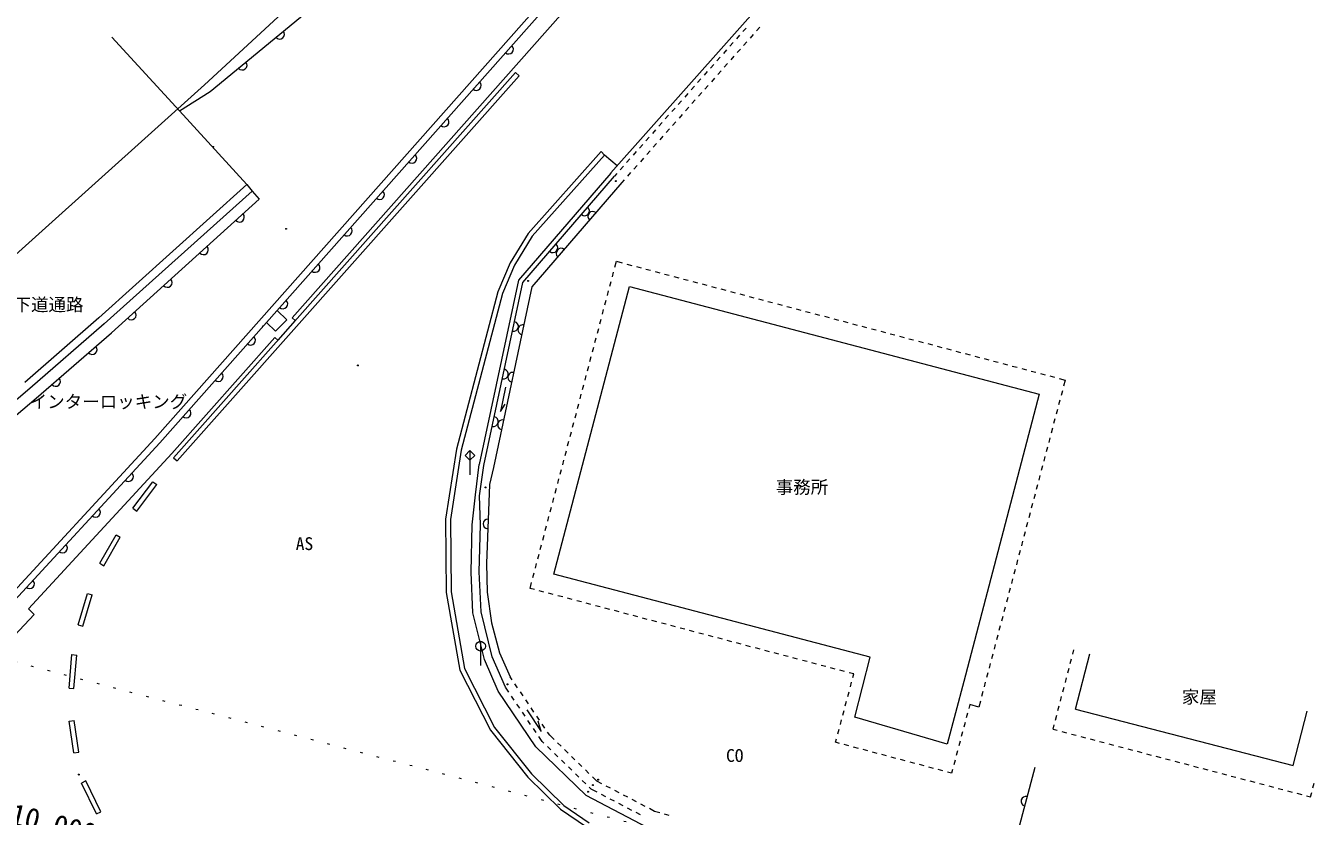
# Model space of a CAD drawing. Units: millimetres on the paper, with parts at other scales. Extents: x -4217 to 649, y -3995 to 278.
# Drawn here: x -61.1 to 71.5, y 26.9 to 108.2 of the extents above; entities that cross this region are included whole.
import ezdxf
from ezdxf.enums import TextEntityAlignment as Align

# ---------------------------------------------------------------- set-up
doc = ezdxf.new("R2010")
doc.units = ezdxf.units.MM
doc.linetypes.add('DOTTED', pattern=[1.75, 0.25, -1.5])
for name, color, linetype, lineweight in [('0-0_S-TTL', 4, 'Continuous', 18), ('0-1_S-BGD', 134, 'Continuous', 18), ('0-9_標高点', 134, 'Continuous', 18), ('0-A_S-BGD', 134, 'Continuous', 18), ('0-B_S-BGD', 134, 'Continuous', 18), ('0-C_S-BGD', 134, 'Continuous', 18), ('0-F_S-BGD', 134, 'Continuous', 18), ('1-1_S-BGD', 134, 'Continuous', 18)]:
    doc.layers.add(name, color=color, linetype=linetype, lineweight=lineweight)
doc.styles.add('ＭＳ ゴシック', font='')
doc.styles.get('ＭＳ ゴシック').set_extended_font_data('MS Gothic')

msp = doc.modelspace()

# ---------------------------------------------------------------- linework, layer by layer
at = {"layer": '0-1_S-BGD'}
for p, q in [((47.115, 147.041), (-0.861, 93.021)), ((6.044, 122.891), (-33.654, 78.125)), ((-52.181, 106.976), (-45.238, 99.402)), ((-45.864, 63.749), (-10.671, 103.349)), ((-45.49, 63.417), (-10.297, 103.017)), ((-10.671, 103.349), (-10.297, 103.017)), ((-45.238, 99.402), (-38.294, 91.829)), ((-35.202, 78.891), (-34.208, 77.936)), ((-36.671, 77.235), (-36.744, 77.3)), ((-33.654, 78.125), (-33.334, 77.839)), ((-45.864, 63.749), (-45.49, 63.417)), ((-50.021, 58.546), (-47.984, 61.279)), ((-49.62, 58.247), (-47.583, 60.98)), ((-47.984, 61.279), (-47.583, 60.98)), ((-50.021, 58.546), (-49.62, 58.247)), ((-53.438, 52.892), (-51.758, 55.816)), ((-51.758, 55.816), (-51.324, 55.566)), ((-53.004, 52.643), (-51.324, 55.566)), ((-53.438, 52.892), (-53.004, 52.643)), ((-55.644, 46.579), (-54.691, 49.779)), ((-55.165, 46.436), (-54.212, 49.636)), ((-54.691, 49.779), (-54.212, 49.636)), ((-60.783, 48.208), (-60.178, 47.636)), ((-55.644, 46.579), (-55.165, 46.436)), ((-56.604, 40.072), (-56.311, 43.502)), ((-56.311, 43.502), (-55.813, 43.46)), ((-56.106, 40.03), (-55.813, 43.46)), ((46.922, 37.896), (48.398, 43.588)), ((-56.604, 40.072), (-56.106, 40.03)), ((35.452, 40.726), (33.719, 34.292)), ((46.922, 37.896), (69.312, 32.092)), ((69.312, 32.092), (70.765, 37.699)), ((-56.574, 36.656), (-56.08, 36.729)), ((-56.094, 33.399), (-56.574, 36.656)), ((-55.6, 33.472), (-56.08, 36.729)), ((-56.094, 33.399), (-55.6, 33.472)), ((-54.869, 30.516), (-55.318, 30.296)), ((-53.322, 27.359), (-54.869, 30.516)), ((-53.771, 27.139), (-55.318, 30.296)), ((-53.771, 27.139), (-53.322, 27.359))]:
    msp.add_line(p, q, dxfattribs=at)
for points in [[(51.15, 179.598), (49.877, 176.195), (47.218, 172.837), (-47.765, 65.73), (-64.356, 47.78), (-82.685, 28.718)], [(-13.321, 129.826), (-32.881, 111.116), (-42.664, 102.076), (-64.864, 82.186), (-82.421, 67.532), (-100.808, 52.176), (-121.244, 36.389), (-142.761, 20.522), (-164.721, 5.166), (-192.408, -13.321), (-203.474, -20.804)], [(-0.203, 93.763), (-1.531, 94.836), (-1.868, 95.242), (-9.378, 86.812), (-11.231, 83.779), (-12.491, 80.809), (-16.751, 64.612), (-17.868, 57.446), (-17.801, 49.902), (-16.388, 41.909), (-13.258, 35.729), (-9.391, 30.922), (-6.028, 27.609), (-3.361, 25.806)], [(-1.531, 94.836), (-8.974, 86.513), (-10.785, 83.55), (-12.016, 80.647), (-16.261, 64.51), (-17.367, 57.409), (-17.301, 49.948), (-15.908, 42.069), (-12.835, 36.002), (-9.019, 31.258), (-5.709, 27.997), (-3.081, 26.22)], [(-0.866, 93.015), (-10.367, 81.995), (-14.407, 63.04)], [(-38.294, 91.829), (-53.53, 78.112), (-61.162, 71.476)], [(-38.294, 91.829), (-37.758, 91.159), (-37.041, 90.316)], [(-37.758, 91.159), (-53.001, 77.512), (-60.638, 70.872)], [(25.825, 43.252), (-6.718, 51.792), (1.041, 81.356), (43.211, 70.289), (35.452, 40.726)], [(-34.208, 77.936), (-35.351, 76.746), (-36.298, 77.656)], [(-33.334, 77.839), (-35.121, 75.846), (-35.43, 76.123)], [(-35.43, 76.123), (-46.035, 64.164), (-60.783, 48.208)], [(-60.638, 70.872), (-68.388, 64.272), (-74.958, 58.709), (-82.194, 67.216)], [(-11.703, 70.993), (-12.208, 68.507), (-11.719, 69.263)], [(-12.447, 39.759), (-13.86, 43.007), (-15.046, 47.795), (-15.238, 51.99), (-15.121, 56.856), (-14.804, 59.932), (-14.407, 63.04)], [(-14.288, 56.836), (-14.368, 59.842), (-13.918, 62.936)], [(-60.178, 47.636), (-62.218, 45.479), (-62.801, 46.031)], [(33.719, 34.292), (24.219, 37.089), (25.825, 43.252)], [(9.549, 23.793), (2.944, 25.681), (-3.395, 29.007), (-8.566, 34.037), (-12.447, 39.759)], [(-9.509, 37.835), (-8.032, 35.591), (-8.325, 36.664)]]:
    msp.add_lwpolyline(points, dxfattribs=at)
at = {"layer": '0-9_標高点'}
for centre, radius in [((-41.771, 95.702), 0.05), ((-41.771, 95.702), 0.0333), ((-0.361, 92.182), 0.05), ((-0.361, 92.182), 0.0333), ((-34.271, 87.279), 0.05), ((-34.271, 87.279), 0.0333), ((-9.381, 81.922), 0.05), ((-9.381, 81.922), 0.0333), ((-26.884, 73.232), 0.05), ((-26.884, 73.232), 0.0333), ((-13.754, 60.689), 0.05), ((-13.754, 60.689), 0.0333), ((-11.494, 40.449), 0.05), ((-11.494, 40.449), 0.0333), ((-55.594, 31.169), 0.05), ((-55.594, 31.169), 0.0333), ((-2.168, 30.649), 0.05), ((-2.168, 30.649), 0.0333), ((-3.208, 29.412), 0.05), ((-3.208, 29.412), 0.0333), ((-2.704, 30.089), 0.05), ((-2.704, 30.089), 0.0333)]:
    msp.add_circle(centre, radius, dxfattribs=at)
at = {"layer": '0-A_S-BGD'}
msp.add_line((-15.364, 64.479), (-15.364, 61.979), dxfattribs=at)
msp.add_lwpolyline([(-15.364, 63.479), (-15.864, 63.979), (-15.364, 64.479), (-14.864, 63.979)], close=True, dxfattribs=at)
at = {"layer": '0-B_S-BGD'}
msp.add_line((-14.268, 44.872), (-14.268, 42.372), dxfattribs=at)
msp.add_circle((-14.268, 44.372), 0.5, dxfattribs=at)
at = {"layer": '0-C_S-BGD', "linetype": 'DOTTED'}
msp.add_line((37.945, 16.555), (-83.522, 48.334), dxfattribs=at)
at = {"layer": '0-F_S-BGD'}
msp.add_line((42.762, 31.905), (40.902, 24.956), dxfattribs=at)
for points in [[(-82.204, 28.256), (-63.871, 47.322), (-47.271, 65.282), (47.729, 172.409), (50.469, 175.869), (51.809, 179.696)], [(-45.238, 99.402), (-42.084, 101.392), (-31.638, 110.006), (-11.518, 129.476)], [(-13.918, 62.936), (-9.904, 81.766), (-0.488, 92.689)], [(0.265, 92.03), (-8.98, 81.307), (-12.94, 62.727)], [(-59.981, 69.872), (-52.221, 76.579), (-37.041, 90.316)], [(-73.511, 58.572), (-67.798, 63.249), (-59.981, 69.872)], [(-12.94, 62.727), (-13.354, 61.009), (-13.671, 52.872), (-13.601, 49.936), (-13.124, 46.772), (-12.304, 43.689), (-11.228, 41.227)], [(-11.714, 40.162), (-13.068, 43.276), (-14.218, 47.916), (-14.404, 51.999), (-14.288, 56.836)]]:
    msp.add_lwpolyline(points, dxfattribs=at)
for centre, start, end in [((-34.932, 107.289), 219.50577, 39.50577), ((-11.382, 105.752), 228.43337, 48.43337), ((-38.79, 104.109), 219.50577, 39.50577), ((-14.699, 102.011), 228.43337, 48.43337), ((-18.017, 98.271), 228.43337, 48.43337), ((-21.334, 94.53), 228.43337, 48.43337), ((-24.652, 90.789), 228.43337, 48.43337), ((-39.07, 88.48), 222.14254, 42.14254), ((-3.564, 89.121), 229.23639, 49.23639), ((-2.725, 88.562), 49.23639, 229.23639), ((-27.969, 87.048), 228.43337, 48.43337), ((-42.777, 85.125), 222.14254, 42.14254), ((-6.828, 85.334), 229.23639, 49.23639), ((-5.99, 84.775), 49.23639, 229.23639), ((-31.287, 83.307), 228.43337, 48.43337), ((-46.485, 81.77), 222.14254, 42.14254), ((-34.604, 79.566), 228.43337, 48.43337), ((-50.192, 78.415), 222.14254, 42.14254), ((-10.869, 77.241), 257.96829, 77.96829), ((-9.917, 76.907), 77.96829, 257.96829), ((-37.922, 75.825), 228.43337, 48.43337), ((-54.209, 74.86), 220.83558, 40.83558), ((-57.992, 71.591), 220.83558, 40.83558), ((-41.239, 72.084), 228.43337, 48.43337), ((-11.911, 72.351), 257.96829, 77.96829), ((-10.96, 72.017), 77.96829, 257.96829), ((-44.556, 68.343), 228.43337, 48.43337), ((-12.953, 67.46), 257.96829, 77.96829), ((-12.002, 67.127), 77.96829, 257.96829), ((-50.48, 61.81), 227.25353, 47.25353), ((-53.874, 58.138), 227.25353, 47.25353), ((-13.513, 56.941), 87.77126, 267.77126), ((-57.268, 54.466), 227.25353, 47.25353), ((-60.662, 50.795), 227.25353, 47.25353), ((41.832, 28.43), 75.02018, 255.02018)]:
    msp.add_arc(centre, 0.5, start, end, dxfattribs=at)
at = {"layer": '1-1_S-BGD'}
for p, q in [((13.042, 107.923), (12.71, 107.549)), ((14.456, 108.009), (14.124, 107.635)), ((11.714, 106.427), (11.382, 106.054)), ((12.378, 107.175), (12.046, 106.801)), ((13.128, 106.514), (12.796, 106.14)), ((13.792, 107.262), (13.46, 106.888)), ((10.386, 104.932), (10.054, 104.558)), ((11.05, 105.68), (10.718, 105.306)), ((11.8, 105.018), (11.468, 104.645)), ((12.464, 105.766), (12.132, 105.392)), ((9.058, 103.437), (8.726, 103.063)), ((9.722, 104.184), (9.39, 103.81)), ((10.472, 103.523), (10.14, 103.149)), ((11.136, 104.271), (10.804, 103.897)), ((8.394, 102.689), (8.062, 102.315)), ((9.808, 102.775), (9.476, 102.402)), ((7.066, 101.194), (6.734, 100.82)), ((7.73, 101.941), (7.398, 101.567)), ((8.48, 101.28), (8.148, 100.906)), ((9.144, 102.028), (8.812, 101.654)), ((5.738, 99.698), (5.406, 99.324)), ((6.402, 100.446), (6.07, 100.072)), ((7.152, 99.785), (6.82, 99.411)), ((7.816, 100.532), (7.484, 100.158)), ((4.409, 98.203), (4.077, 97.829)), ((5.074, 98.95), (4.741, 98.577)), ((5.824, 98.289), (5.492, 97.915)), ((6.488, 99.037), (6.156, 98.663)), ((3.745, 97.455), (3.413, 97.081)), ((4.496, 96.794), (4.164, 96.42)), ((5.16, 97.542), (4.828, 97.168)), ((2.417, 95.96), (2.085, 95.586)), ((3.081, 96.707), (2.749, 96.334)), ((3.832, 96.046), (3.499, 95.672)), ((1.089, 94.464), (0.757, 94.09)), ((1.753, 95.212), (1.421, 94.838)), ((2.503, 94.551), (2.171, 94.177)), ((3.167, 95.298), (2.835, 94.925)), ((-0.239, 92.969), (-0.488, 92.689)), ((0.425, 93.717), (0.093, 93.343)), ((1.175, 93.055), (0.843, 92.682)), ((1.839, 93.803), (1.507, 93.429)), ((0.511, 92.308), (0.265, 92.03)), ((0.797, 83.651), (1.28, 83.524)), ((-0.709, 82.356), (-0.581, 82.839)), ((1.764, 83.396), (2.247, 83.268)), ((2.731, 83.14), (3.214, 83.012)), ((3.697, 82.885), (4.181, 82.757)), ((4.664, 82.629), (5.148, 82.501)), ((5.631, 82.374), (6.114, 82.246)), ((-1.22, 80.422), (-1.092, 80.906)), ((-0.964, 81.389), (-0.836, 81.872)), ((6.598, 82.118), (7.081, 81.99)), ((7.565, 81.862), (8.048, 81.735)), ((8.531, 81.607), (9.015, 81.479)), ((9.498, 81.351), (9.982, 81.223)), ((10.465, 81.096), (10.948, 80.968)), ((-1.475, 79.455), (-1.347, 79.939)), ((11.432, 80.84), (11.915, 80.712)), ((12.399, 80.585), (12.882, 80.457)), ((13.365, 80.329), (13.849, 80.201)), ((14.332, 80.073), (14.816, 79.946)), ((15.299, 79.818), (15.782, 79.69)), ((16.266, 79.562), (16.749, 79.434)), ((-1.731, 78.489), (-1.603, 78.972)), ((17.233, 79.307), (17.716, 79.179)), ((18.199, 79.051), (18.683, 78.923)), ((19.166, 78.795), (19.649, 78.668)), ((20.133, 78.54), (20.616, 78.412)), ((21.1, 78.284), (21.583, 78.157)), ((-2.242, 76.555), (-2.114, 77.038)), ((-1.986, 77.522), (-1.859, 78.005)), ((22.066, 78.029), (22.55, 77.901)), ((23.033, 77.773), (23.517, 77.645)), ((24, 77.518), (24.483, 77.39)), ((24.967, 77.262), (25.45, 77.134)), ((25.934, 77.006), (26.417, 76.879)), ((-2.498, 75.588), (-2.37, 76.072)), ((26.9, 76.751), (27.384, 76.623)), ((27.867, 76.495), (28.351, 76.368)), ((28.834, 76.24), (29.317, 76.112)), ((29.801, 75.984), (30.284, 75.856)), ((30.768, 75.729), (31.251, 75.601)), ((-2.753, 74.621), (-2.625, 75.105)), ((31.734, 75.473), (32.218, 75.345)), ((32.701, 75.217), (33.185, 75.09)), ((33.668, 74.962), (34.151, 74.834)), ((34.635, 74.706), (35.118, 74.579)), ((35.602, 74.451), (36.085, 74.323)), ((-3.264, 72.688), (-3.136, 73.171)), ((-3.009, 73.655), (-2.881, 74.138)), ((36.568, 74.195), (37.052, 74.067)), ((37.535, 73.94), (38.019, 73.812)), ((38.502, 73.684), (38.985, 73.556)), ((39.469, 73.428), (39.952, 73.301)), ((40.435, 73.173), (40.919, 73.045)), ((41.402, 72.917), (41.886, 72.79)), ((-3.52, 71.721), (-3.392, 72.204)), ((42.369, 72.662), (42.852, 72.534)), ((43.336, 72.406), (43.819, 72.278)), ((44.303, 72.151), (44.786, 72.023)), ((-4.031, 69.788), (-3.903, 70.271)), ((-3.775, 70.754), (-3.648, 71.238)), ((45.583, 70.636), (45.455, 70.152)), ((-4.287, 68.821), (-4.159, 69.304)), ((45.327, 69.669), (45.199, 69.186)), ((-4.542, 67.854), (-4.414, 68.337)), ((44.816, 67.735), (44.688, 67.252)), ((45.071, 68.702), (44.944, 68.219)), ((-5.053, 65.92), (-4.926, 66.404)), ((-4.798, 66.887), (-4.67, 67.371)), ((44.56, 66.769), (44.432, 66.285)), ((-5.309, 64.954), (-5.181, 65.437)), ((44.305, 65.802), (44.177, 65.319)), ((-5.564, 63.987), (-5.437, 64.47)), ((43.794, 63.868), (43.666, 63.385)), ((44.049, 64.835), (43.921, 64.352)), ((-6.076, 62.053), (-5.948, 62.537)), ((-5.82, 63.02), (-5.692, 63.503)), ((43.538, 62.902), (43.41, 62.418)), ((-6.331, 61.086), (-6.203, 61.57)), ((43.282, 61.935), (43.155, 61.451)), ((-6.587, 60.12), (-6.459, 60.603)), ((42.771, 60.001), (42.643, 59.518)), ((43.027, 60.968), (42.899, 60.485)), ((-7.098, 58.186), (-6.97, 58.669)), ((-6.842, 59.153), (-6.715, 59.636)), ((42.516, 59.034), (42.388, 58.551)), ((-7.353, 57.219), (-7.226, 57.703)), ((42.005, 57.101), (41.877, 56.617)), ((42.26, 58.068), (42.132, 57.584)), ((-7.865, 55.286), (-7.737, 55.769)), ((-7.609, 56.252), (-7.481, 56.736)), ((41.749, 56.134), (41.621, 55.651)), ((-8.12, 54.319), (-7.992, 54.802)), ((41.493, 55.167), (41.366, 54.684)), ((-8.376, 53.352), (-8.248, 53.835)), ((40.982, 53.234), (40.854, 52.75)), ((41.238, 54.2), (41.11, 53.717)), ((-8.887, 51.419), (-8.759, 51.902)), ((-8.631, 52.385), (-8.504, 52.869)), ((40.727, 52.267), (40.599, 51.783)), ((40.471, 51.3), (40.343, 50.817)), ((-7.751, 49.942), (-8.235, 50.07)), ((-6.784, 49.686), (-7.268, 49.814)), ((-5.818, 49.431), (-6.301, 49.559)), ((-4.851, 49.175), (-5.334, 49.303)), ((-3.884, 48.92), (-4.368, 49.047)), ((39.96, 49.366), (39.832, 48.883)), ((40.216, 50.333), (40.088, 49.85)), ((-2.917, 48.664), (-3.401, 48.792)), ((-1.951, 48.408), (-2.434, 48.536)), ((-0.984, 48.153), (-1.467, 48.281)), ((-0.017, 47.897), (-0.5, 48.025)), ((0.95, 47.642), (0.466, 47.77)), ((39.704, 48.4), (39.577, 47.916)), ((1.917, 47.386), (1.433, 47.514)), ((2.883, 47.131), (2.4, 47.258)), ((3.85, 46.875), (3.367, 47.003)), ((4.817, 46.619), (4.334, 46.747)), ((5.784, 46.364), (5.3, 46.492)), ((39.193, 46.466), (39.065, 45.983)), ((39.449, 47.433), (39.321, 46.95)), ((6.751, 46.108), (6.267, 46.236)), ((7.717, 45.853), (7.234, 45.981)), ((8.684, 45.597), (8.201, 45.725)), ((9.651, 45.342), (9.168, 45.469)), ((10.618, 45.086), (10.134, 45.214)), ((38.938, 45.499), (38.81, 45.016)), ((11.585, 44.83), (11.101, 44.958)), ((12.551, 44.575), (12.068, 44.703)), ((13.518, 44.319), (13.035, 44.447)), ((14.485, 44.064), (14.002, 44.192)), ((15.452, 43.808), (14.968, 43.936)), ((38.682, 44.533), (38.554, 44.049)), ((46.653, 43.55), (46.774, 44.009)), ((16.418, 43.553), (15.935, 43.68)), ((17.385, 43.297), (16.902, 43.425)), ((18.352, 43.041), (17.869, 43.169)), ((19.319, 42.786), (18.835, 42.914)), ((20.286, 42.53), (19.802, 42.658)), ((38.171, 42.599), (38.043, 42.116)), ((38.427, 43.566), (38.299, 43.082)), ((46.399, 42.583), (46.526, 43.066)), ((-11.015, 40.913), (-11.228, 41.227)), ((21.252, 42.275), (20.769, 42.403)), ((22.219, 42.019), (21.736, 42.147)), ((23.186, 41.764), (22.703, 41.891)), ((24.129, 41.514), (23.669, 41.636)), ((24.03, 41.142), (24.129, 41.514)), ((37.915, 41.632), (37.788, 41.149)), ((45.891, 40.648), (46.018, 41.132)), ((46.145, 41.616), (46.272, 42.099)), ((-11.363, 39.645), (-11.714, 40.162)), ((-10.454, 40.086), (-10.735, 40.5)), ((23.773, 40.176), (23.901, 40.659)), ((37.66, 40.665), (37.532, 40.182)), ((45.637, 39.681), (45.764, 40.165)), ((-10.802, 38.817), (-11.082, 39.231)), ((-9.893, 39.258), (-10.173, 39.672)), ((-9.331, 38.431), (-9.612, 38.845)), ((23.258, 38.243), (23.387, 38.726)), ((23.515, 39.21), (23.644, 39.693)), ((37.149, 38.732), (36.986, 38.116)), ((37.404, 39.699), (37.276, 39.215)), ((45.383, 38.714), (45.51, 39.198)), ((-10.24, 37.99), (-10.521, 38.403)), ((-9.679, 37.162), (-9.96, 37.576)), ((-8.77, 37.603), (-9.051, 38.017)), ((-8.208, 36.776), (-8.489, 37.19)), ((23.001, 37.277), (23.13, 37.76)), ((35.827, 37.496), (35.699, 37.013)), ((36.058, 38.361), (35.956, 37.979)), ((36.986, 38.116), (36.058, 38.361)), ((44.875, 36.78), (45.002, 37.263)), ((45.129, 37.747), (45.256, 38.23)), ((-9.117, 36.335), (-9.398, 36.748)), ((-8.556, 35.507), (-8.837, 35.921)), ((-7.647, 35.948), (-7.928, 36.362)), ((22.487, 35.344), (22.615, 35.827)), ((22.744, 36.311), (22.873, 36.794)), ((35.57, 36.529), (35.441, 36.046)), ((44.628, 35.837), (44.748, 36.296)), ((44.628, 35.837), (45.058, 35.724)), ((35.056, 34.597), (34.927, 34.114)), ((35.313, 35.563), (35.184, 35.08)), ((45.542, 35.597), (46.025, 35.47)), ((46.509, 35.343), (46.992, 35.216)), ((47.476, 35.089), (47.96, 34.962)), ((48.443, 34.835), (48.927, 34.708)), ((49.41, 34.581), (49.894, 34.454)), ((-7.025, 33.701), (-7.384, 34.05)), ((-6.309, 33.004), (-6.667, 33.353)), ((-5.985, 34.084), (-6.344, 34.433)), ((-5.268, 33.387), (-5.627, 33.736)), ((23.631, 34.124), (23.147, 34.253)), ((24.597, 33.867), (24.114, 33.995)), ((25.563, 33.61), (25.08, 33.738)), ((26.53, 33.352), (26.046, 33.481)), ((27.496, 33.095), (27.013, 33.224)), ((34.799, 33.63), (34.67, 33.147)), ((50.378, 34.327), (50.861, 34.2)), ((51.345, 34.073), (51.828, 33.946)), ((52.312, 33.819), (52.796, 33.692)), ((53.279, 33.565), (53.763, 33.438)), ((54.246, 33.311), (54.73, 33.184)), ((-5.592, 32.307), (-5.95, 32.655)), ((-4.875, 31.609), (-5.233, 31.958)), ((-4.552, 32.69), (-4.91, 33.038)), ((-3.835, 31.993), (-4.193, 32.341)), ((28.462, 32.838), (27.979, 32.967)), ((29.429, 32.581), (28.946, 32.709)), ((30.395, 32.324), (29.912, 32.452)), ((31.361, 32.066), (30.878, 32.195)), ((32.328, 31.809), (31.845, 31.938)), ((34.541, 32.664), (34.413, 32.181)), ((55.214, 33.057), (55.697, 32.93)), ((56.181, 32.803), (56.664, 32.676)), ((57.148, 32.549), (57.632, 32.422)), ((58.115, 32.294), (58.599, 32.167)), ((59.082, 32.04), (59.566, 31.913)), ((-4.158, 30.912), (-4.517, 31.261)), ((-3.441, 30.215), (-3.8, 30.563)), ((-3.118, 31.295), (-3.476, 31.644)), ((33.294, 31.552), (32.811, 31.681)), ((34.182, 31.316), (33.777, 31.423)), ((34.284, 31.698), (34.182, 31.316)), ((60.05, 31.786), (60.533, 31.659)), ((61.017, 31.532), (61.5, 31.405)), ((61.984, 31.278), (62.468, 31.151)), ((62.951, 31.024), (63.435, 30.897)), ((63.918, 30.77), (64.402, 30.643)), ((64.886, 30.516), (65.369, 30.389)), ((-0.889, 29.763), (-1.332, 29.995)), ((-0.003, 29.298), (-0.446, 29.53)), ((65.853, 30.262), (66.336, 30.135)), ((66.82, 30.008), (67.303, 29.881)), ((67.787, 29.754), (68.271, 29.627)), ((68.754, 29.5), (69.238, 29.373)), ((69.721, 29.246), (70.205, 29.119)), ((71.119, 28.879), (71.24, 29.338)), ((71.367, 29.822), (71.494, 30.305)), ((-1.372, 28.887), (-1.815, 29.119)), ((-0.487, 28.422), (-0.929, 28.655)), ((0.399, 27.958), (-0.044, 28.19)), ((0.882, 28.833), (0.439, 29.066)), ((1.768, 28.369), (1.325, 28.601)), ((2.653, 27.904), (2.211, 28.137)), ((70.689, 28.992), (71.119, 28.879)), ((1.284, 27.493), (0.842, 27.725)), ((2.17, 27.029), (1.727, 27.261)), ((5.14, 26.96), (4.66, 27.098))]:
    msp.add_line(p, q, dxfattribs=at)
for points in [[(-0.453, 83.323), (-0.29, 83.939), (0.314, 83.779)], [(45.269, 71.895), (45.873, 71.735), (45.71, 71.119)], [(-8.718, 50.197), (-9.178, 50.319), (-9.015, 50.935)], [(-7.742, 34.398), (-7.924, 34.576), (-8.275, 35.093)], [(-6.702, 34.782), (-7.154, 35.221), (-7.366, 35.534)], [(22.664, 34.381), (22.259, 34.489), (22.358, 34.861)], [(-1.774, 30.227), (-2.308, 30.507), (-2.76, 30.947)], [(-2.258, 29.352), (-2.901, 29.689), (-3.083, 29.866)], [(4.179, 27.235), (3.629, 27.392), (3.096, 27.672)]]:
    msp.add_lwpolyline(points, dxfattribs=at)

# ---------------------------------------------------------------- texts
at = {"layer": '0-0_S-TTL', "style": 'ＭＳ ゴシック'}
msp.add_text('10,000', height=2.199, rotation=345.74, dxfattribs=at).set_placement((-62.97, 25.489), align=Align.BOTTOM_LEFT)
at = {"layer": '0-1_S-BGD', "style": 'ＭＳ ゴシック'}
for s, p in [('地下道通路', (-64.116, 78.428)), ('インターロッキング', (-60.651, 68.457)), ('事務所', (16.092, 59.667)), ('AS', (-33.279, 53.856)), ('家屋', (57.873, 38.096)), ('CO', (10.986, 32.075))]:
    msp.add_text(s, height=1.32, dxfattribs=at).set_placement(p, align=Align.BOTTOM_LEFT)

doc.saveas('drawing.dxf')
